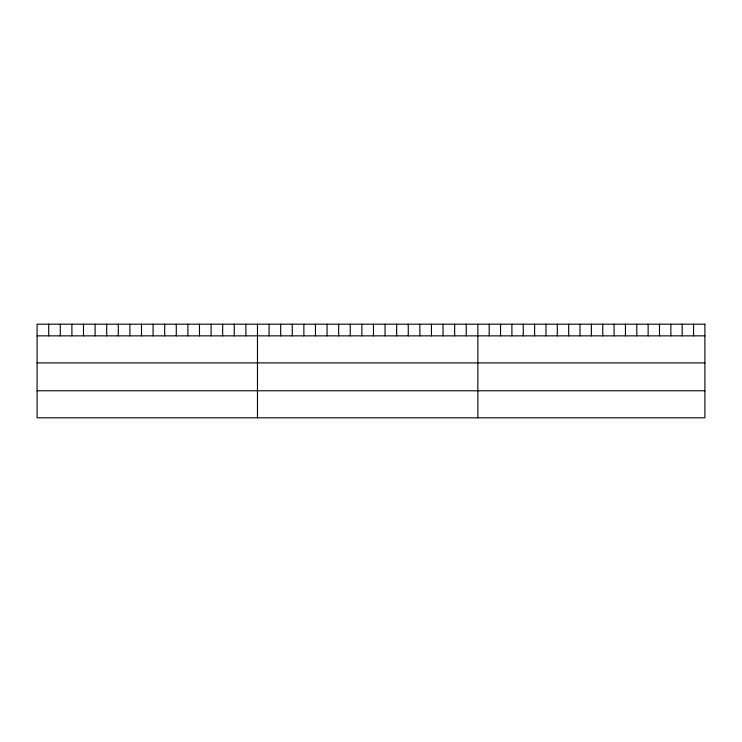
<?xml version="1.0" encoding="UTF-8"?>
<svg xmlns="http://www.w3.org/2000/svg" width="742" height="742" viewBox="0 0 742 742"><rect width="100%" height="100%" fill="white"/><g stroke="black" fill="none" stroke-linecap="round" stroke-linejoin="round"><path stroke-width="1.11" d="M37.1 335.857L704.9 335.857M37.1 362.903L704.9 362.903M37.1 390.765L704.9 390.765M693.547 324.189L693.547 335.857M682.195 324.189L682.195 335.857M670.842 324.189L670.842 335.857M659.49 324.189L659.49 335.857M648.137 324.189L648.137 335.857M636.784 324.189L636.784 335.857M625.432 324.189L625.432 335.857M614.079 324.189L614.079 335.857M602.727 324.189L602.727 335.857M591.374 324.189L591.374 335.857M580.021 324.189L580.021 335.857M568.669 324.189L568.669 335.857M557.316 324.189L557.316 335.857M545.964 324.189L545.964 335.857M534.611 324.189L534.611 335.857M523.258 324.189L523.258 335.857M511.906 324.189L511.906 335.857M500.553 324.189L500.553 335.857M489.201 324.189L489.201 335.857M477.848 324.189L477.848 417.811M466.245 324.189L466.245 335.857M454.651 324.189L454.651 335.857M443.048 324.189L443.048 335.857M431.454 324.189L431.454 335.857M419.851 324.189L419.851 335.857M408.258 324.189L408.258 335.857M396.655 324.189L396.655 335.857M385.061 324.189L385.061 335.857M373.458 324.189L373.458 335.857M361.864 324.189L361.864 335.857M350.261 324.189L350.261 335.857M338.667 324.189L338.667 335.857M327.064 324.189L327.064 335.857M315.471 324.189L315.471 335.857M303.868 324.189L303.868 335.857M292.274 324.189L292.274 335.857M280.671 324.189L280.671 335.857M269.077 324.189L269.077 335.857M257.474 324.189L257.474 417.811M245.871 324.189L245.871 335.857M234.277 324.189L234.277 335.857M222.674 324.189L222.674 335.857M211.08 324.189L211.08 335.857M199.477 324.189L199.477 335.857M187.884 324.189L187.884 335.857M176.281 324.189L176.281 335.857M164.687 324.189L164.687 335.857M153.084 324.189L153.084 335.857M141.49 324.189L141.49 335.857M129.887 324.189L129.887 335.857M118.293 324.189L118.293 335.857M106.69 324.189L106.69 335.857M95.097 324.189L95.097 335.857M83.494 324.189L83.494 335.857M71.9 324.189L71.9 335.857M60.297 324.189L60.297 335.857M48.703 324.189L48.703 335.857M704.9 324.189L37.1 324.189L37.1 417.811L704.9 417.811L704.9 324.189"/></g></svg>
